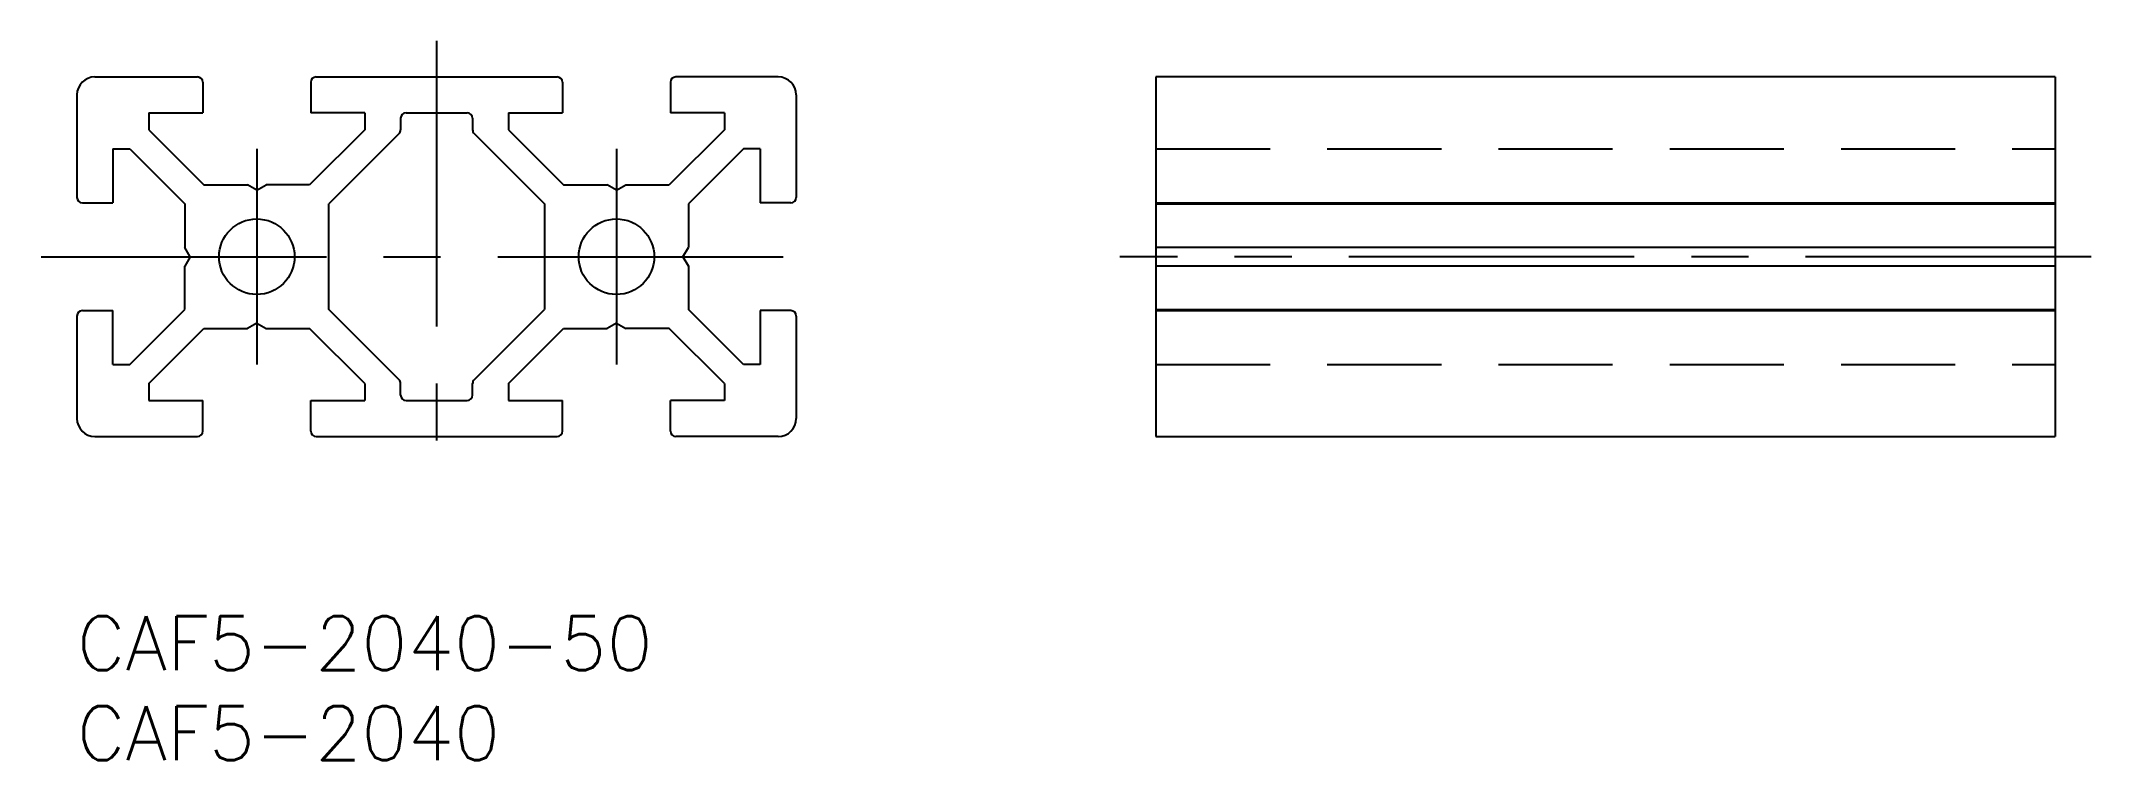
# Model space of a CAD drawing. Extents: x -2 to 112, y -8 to 32.
import ezdxf

# ---------------------------------------------------------------- set-up
doc = ezdxf.new("R2010")
doc.units = 0
doc.header["$LTSCALE"] = 0.5
doc.linetypes.add('CENTER', pattern=[50.8, 31.75, -6.35, 6.35, -6.35])
doc.linetypes.add('DASHED', pattern=[19.05, 12.7, -6.35])
for name, color, linetype in [('MSM_CENTER', 1, 'CENTER'), ('MSM_CONTINUOUS', 7, 'CONTINUOUS'), ('MSM_DASHED', 4, 'DASHED'), ('MSM_PART_NUMBER', 7, 'CONTINUOUS')]:
    doc.layers.add(name, color=color, linetype=linetype)
doc.styles.get("Standard").update_dxf_attribs({"font": 'txt.shx', "height": 1, "bigfont": 'bigfont.shx'})

# ---------------------------------------------------------------- blocks, each defined once
blk = doc.blocks.new('*U2')
at = {"layer": 'MSM_PART_NUMBER'}
blk.add_text('CAF5-2040-50', height=3, dxfattribs=at).set_placement((0, -3))
blk = doc.blocks.new('*U3')
at = {"layer": 'MSM_PART_NUMBER'}
blk.add_text('CAF5-2040', height=3, dxfattribs=at).set_placement((0, -8))

msp = doc.modelspace()

# ---------------------------------------------------------------- linework, layer by layer
at = {"layer": 'MSM_CENTER', "color": 1}
for p, q in [((20, 32), (20, 8)), ((10, 26), (10, 14)), ((30, 26), (30, 14)), ((-2, 20), (42, 20))]:
    msp.add_line(p, q, dxfattribs=at)
at = {"layer": 'MSM_CENTER'}
msp.add_line((112, 20), (58, 20), dxfattribs=at)
at = {"layer": 'MSM_CONTINUOUS'}
for p, q in [((1, 30), (6.7, 30)), ((7, 29.7), (7, 28)), ((13, 29.7), (13, 28)), ((13.3, 30), (26.7, 30)), ((27, 29.7), (27, 28)), ((33, 29.7), (33, 28)), ((39, 30), (33.3, 30)), ((110, 30), (60, 30)), ((60, 30), (60, 10)), ((110, 30), (110, 10)), ((0, 29), (0, 23.3)), ((40, 29), (40, 23.3)), ((4, 28), (7, 28)), ((4, 28), (4, 27.06)), ((16, 28), (13, 28)), ((16, 28), (16, 27.06)), ((18, 27.7), (18, 27.06)), ((18.3, 28), (21.7, 28)), ((22, 27.7), (22, 27.06)), ((24, 28), (27, 28)), ((24, 28), (24, 27.06)), ((36, 28), (33, 28)), ((36, 28), (36, 27.06)), ((4, 27.06), (7.06, 24)), ((16, 27.06), (12.94, 24)), ((17.91, 26.85), (14, 22.94)), ((22.09, 26.85), (26, 22.94)), ((24, 27.06), (27.06, 24)), ((36, 27.06), (32.94, 24)), ((2, 26), (2, 23)), ((2, 26), (2.94, 26)), ((2.94, 26), (6, 22.94)), ((37.06, 26), (34, 22.94)), ((38, 26), (37.06, 26)), ((38, 26), (38, 23)), ((7.06, 24), (9.48, 24)), ((10, 23.7), (9.48, 24)), ((10, 23.7), (10.52, 24)), ((12.94, 24), (10.52, 24)), ((27.06, 24), (29.48, 24)), ((30, 23.7), (29.48, 24)), ((30, 23.7), (30.52, 24)), ((30.52, 24), (32.94, 24)), ((0.3, 23), (2, 23)), ((6, 22.94), (6, 20.52)), ((14, 17.06), (14, 22.94)), ((26, 22.94), (26, 17.06)), ((34, 22.94), (34, 20.52)), ((39.7, 23), (38, 23)), ((60, 23), (110, 23)), ((60, 22.94), (110, 22.94)), ((6.3, 20), (6, 20.52)), ((6.3, 20), (6, 19.48)), ((6, 17.06), (6, 19.48)), ((33.7, 20), (34, 20.52)), ((33.7, 20), (34, 19.48)), ((34, 19.48), (34, 17.06)), ((110, 20.52), (60, 20.52)), ((110, 19.48), (60, 19.48)), ((0, 16.7), (0, 11)), ((0.3, 17), (2, 17)), ((2, 14), (2, 17)), ((2.94, 14), (6, 17.06)), ((4, 12.94), (7.06, 16)), ((7.06, 16), (9.48, 16)), ((10, 16.3), (9.48, 16)), ((10, 16.3), (10.52, 16)), ((10.52, 16), (12.94, 16)), ((16, 12.94), (12.94, 16)), ((17.91, 13.15), (14, 17.06)), ((22.09, 13.15), (26, 17.06)), ((24, 12.94), (27.06, 16)), ((27.06, 16), (29.48, 16)), ((30, 16.3), (29.48, 16)), ((30, 16.3), (30.52, 16)), ((32.94, 16), (30.52, 16)), ((36, 12.94), (32.94, 16)), ((37.06, 14), (34, 17.06)), ((38, 17), (38, 14)), ((39.7, 17), (38, 17)), ((40, 16.7), (40, 11)), ((60, 17.06), (110, 17.06)), ((60, 17), (110, 17)), ((2, 14), (2.94, 14)), ((38, 14), (37.06, 14)), ((4, 12.94), (4, 12)), ((16, 12.94), (16, 12)), ((18, 12.3), (18, 12.94)), ((22, 12.3), (22, 12.94)), ((24, 12.94), (24, 12)), ((36, 12.94), (36, 12)), ((4, 12), (7, 12)), ((7, 10.3), (7, 12)), ((13, 10.3), (13, 12)), ((13, 12), (16, 12)), ((18.3, 12), (21.7, 12)), ((24, 12), (27, 12)), ((27, 10.3), (27, 12)), ((33, 10.3), (33, 12)), ((36, 12), (33, 12)), ((1, 10), (6.7, 10)), ((13.3, 10), (26.7, 10)), ((39, 10), (33.3, 10)), ((60, 10), (110, 10))]:
    msp.add_line(p, q, dxfattribs=at)
for centre in [(10, 20), (30, 20)]:
    msp.add_circle(centre, 2.1, dxfattribs=at)
for centre, radius, start, end in [((1, 29), 1, 90, 180), ((6.7, 29.7), 0.3, 0, 90), ((13.3, 29.7), 0.3, 90, 180), ((26.7, 29.7), 0.3, 0, 90), ((33.3, 29.7), 0.3, 90, 180), ((39, 29), 1, 0, 90), ((18.3, 27.7), 0.3, 90, 180), ((21.7, 27.7), 0.3, 0, 90), ((17.7, 27.06), 0.3, 314.9998, 360), ((22.3, 27.06), 0.3, 180, 225.0002), ((0.3, 23.3), 0.3, 180, 270), ((39.7, 23.3), 0.3, 270, 0), ((0.3, 16.7), 0.3, 90, 180), ((39.7, 16.7), 0.3, 0, 90), ((17.7, 12.94), 0.3, 0, 45), ((22.3, 12.94), 0.3, 135, 180), ((18.3, 12.3), 0.3, 180, 270), ((21.7, 12.3), 0.3, 270, 0), ((1, 11), 1, 180, 270), ((6.7, 10.3), 0.3, 270, 0), ((13.3, 10.3), 0.3, 180, 270), ((26.7, 10.3), 0.3, 270, 0), ((33.3, 10.3), 0.3, 180, 270), ((39, 11), 1, 270, 0)]:
    msp.add_arc(centre, radius, start, end, dxfattribs=at)
at = {"layer": 'MSM_DASHED'}
for p, q in [((60, 26), (110, 26)), ((60, 14), (110, 14))]:
    msp.add_line(p, q, dxfattribs=at)

# ---------------------------------------------------------------- block references
at = {"layer": 'MSM_CONTINUOUS'}
for name in ['*U2', '*U3']:
    msp.add_blockref(name, (0, 0), dxfattribs=at)

doc.saveas('drawing.dxf')
